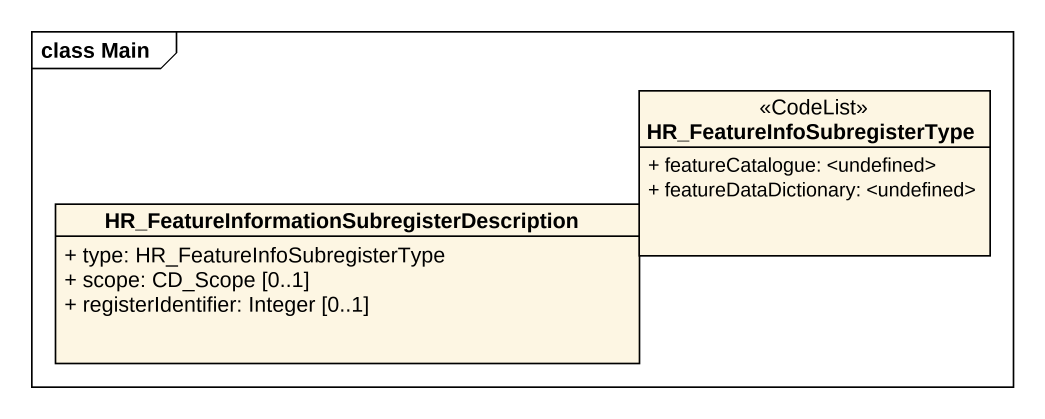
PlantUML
@startuml
mainframe class Main
hide circle
hide empty members
skinparam classAttributeIconSize 0
class "HR_FeatureInfoSubregisterType" as HR_FeatureInfoSubregisterTyp <<CodeList>> {
  + featureCatalogue: <undefined>
  + featureDataDictionary: <undefined>
}
class "HR_FeatureInformationSubregisterDescription" as HR_FeatureInformationSubregi {
  + type: HR_FeatureInfoSubregisterType
  + scope: CD_Scope [0..1]
  + registerIdentifier: Integer [0..1]
}
@enduml
